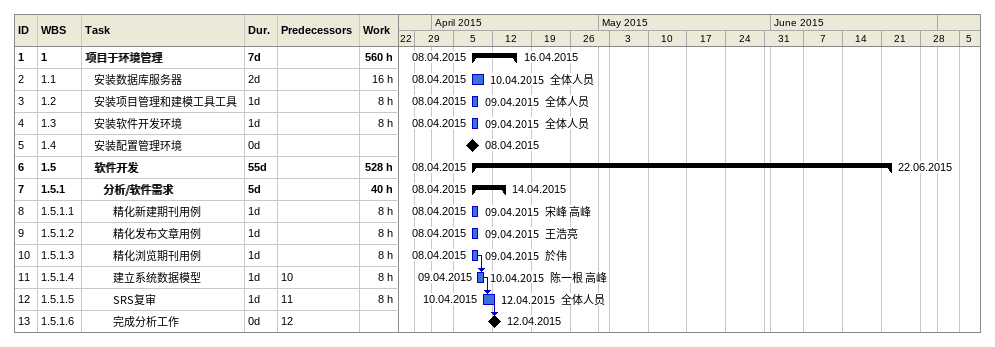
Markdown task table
| ID | WBS | Task | Duration | Start | Finish | Predecessors | Resources | Work (h) |
|---|---|---|---|---|---|---|---|---|
| 1 | 1 | **项目于环境管理** | 7d | 2015-04-08 | 2015-04-16 |  |  | 560 |
| 2 | 1.1 | 安装数据库服务器 | 2d | 2015-04-08 | 2015-04-10 |  | 全体人员 | 16 |
| 3 | 1.2 | 安装项目管理和建模工具工具 | 1d | 2015-04-08 | 2015-04-09 |  | 全体人员 | 8 |
| 4 | 1.3 | 安装软件开发环境 | 1d | 2015-04-08 | 2015-04-09 |  | 全体人员 | 8 |
| 5 | 1.4 | 安装配置管理环境 | 0d | 2015-04-08 | 2015-04-08 |  |  |  |
| 6 | 1.5 | **软件开发** | 55d | 2015-04-08 | 2015-06-22 |  |  | 528 |
| 7 | 1.5.1 | **分析/软件需求** | 5d | 2015-04-08 | 2015-04-14 |  |  | 40 |
| 8 | 1.5.1.1 | 精化新建期刊用例 | 1d | 2015-04-08 | 2015-04-09 |  | 宋峰 高峰 | 8 |
| 9 | 1.5.1.2 | 精化发布文章用例 | 1d | 2015-04-08 | 2015-04-09 |  | 王浩亮 | 8 |
| 10 | 1.5.1.3 | 精化浏览期刊用例 | 1d | 2015-04-08 | 2015-04-09 |  | 於伟 | 8 |
| 11 | 1.5.1.4 | 建立系统数据模型 | 1d | 2015-04-09 | 2015-04-10 | 10 | 陈一根 高峰 | 8 |
| 12 | 1.5.1.5 | SRS复审 | 1d | 2015-04-10 | 2015-04-12 | 11 | 全体人员 | 8 |
| 13 | 1.5.1.6 | 完成分析工作 | 0d | 2015-04-12 | 2015-04-12 | 12 |  |  |
